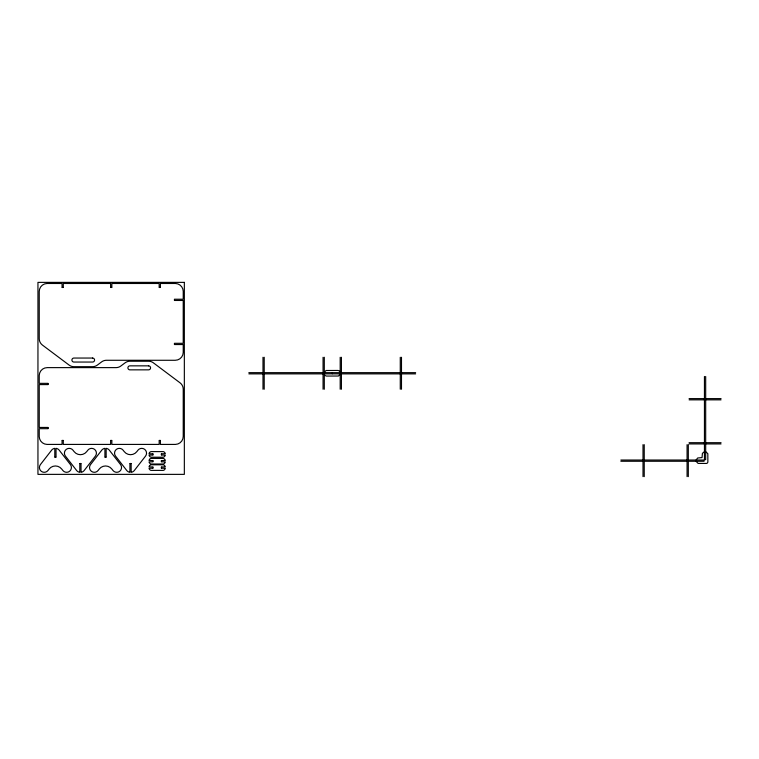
<?xml version="1.0" encoding="UTF-8"?>
<svg xmlns="http://www.w3.org/2000/svg" width="759" height="759" viewBox="0 0 759 759"><rect width="100%" height="100%" fill="white"/><g stroke="black" fill="none" stroke-linecap="round" stroke-linejoin="round"><path stroke-width="1.14" d="M324.121 372.546L326.076 370.496L338.04 370.458L339.491 371.037L340.355 372.546M340.355 373.978L338.41 376.028L326.436 376.066L324.985 375.496L324.121 373.978M696.136 459.926L697.711 457.981L702.047 457.601L702.407 453.332L704.352 451.747M149.608 452.497L150.073 452.051A2.163 2.163 0 0 1 151.364 451.605L162.957 451.614A2.135 2.135 0 0 1 164.067 451.928L164.845 452.677A3.008 3.008 0 0 1 165.282 453.692L161.363 453.797M149.608 459.299L150.073 458.844A2.163 2.163 0 0 1 151.364 458.408L162.957 458.408A2.135 2.135 0 0 1 164.067 458.73L164.845 459.48A3.008 3.008 0 0 1 165.282 460.495L161.363 460.59M149.608 465.675L150.073 465.22A2.163 2.163 0 0 1 151.364 464.783L162.957 464.783A2.135 2.135 0 0 1 164.067 465.106L164.845 465.855A3.008 3.008 0 0 1 165.282 466.87L161.363 466.975M62.304 287.481L63.054 287.481M110.861 287.481L111.611 287.481M159.418 287.481L160.168 287.481M174.428 299.226L183.232 299.226L183.232 291.228A7.998 7.998 0 0 0 175.49 283.486L160.405 283.486L160.405 287.481M174.428 300.46L183.223 300.46L183.232 343.305L174.428 343.305M174.428 344.539L183.232 344.539L183.232 352.537A7.998 7.998 0 0 1 175.234 360.278L106.44 360.278A7.998 7.998 0 0 0 101.64 361.882L97.37 365.079A7.998 7.998 0 0 1 92.57 366.682L73.908 366.682A7.998 7.998 0 0 1 69.107 365.079L42.438 345.079A7.998 7.998 0 0 1 39.24 338.675L39.24 291.484A7.998 7.998 0 0 1 46.982 283.486L62.058 283.486L62.058 287.481M248.848 372.66L332.034 372.66L332.034 373.874L248.848 373.874M415.638 372.66L332.442 372.66L332.442 373.874L415.638 373.874M262.993 372.887L264.208 372.887M48.045 383.361L39.24 383.361L39.24 375.363A7.998 7.998 0 0 1 47.238 367.622L116.032 367.622A7.998 7.998 0 0 0 120.833 366.018L125.102 362.821A7.998 7.998 0 0 1 129.903 361.227L148.565 361.227A7.998 7.998 0 0 1 153.365 362.821L180.035 382.821A7.998 7.998 0 0 1 183.232 389.225L183.232 436.416A7.998 7.998 0 0 1 175.49 444.413L160.405 444.413L160.405 440.419M48.045 384.595L39.24 384.595L39.25 427.44L48.045 427.44M689.087 398.617L721.05 398.617M689.087 399.851L721.05 399.851M48.045 428.674L39.24 428.674L39.24 436.672A7.998 7.998 0 0 0 46.982 444.413L62.058 444.413L62.058 440.419M62.304 440.419L63.054 440.419M110.861 440.419L111.611 440.419M159.418 440.419L160.168 440.419M689.087 442.696L721.05 442.696M689.087 443.93L721.05 443.93M152.957 453.797L149.039 453.797A2.96 2.96 0 0 1 149.608 452.497M152.957 455.03L149.039 455.134A3.008 3.008 0 0 0 149.476 456.15L150.254 456.899A2.135 2.135 0 0 0 151.364 457.212L162.957 457.212A2.163 2.163 0 0 0 164.238 456.776L164.712 456.32A2.96 2.96 0 0 0 165.282 455.134L161.363 455.03M55.037 457.155L55.786 457.155M105.169 457.155L105.918 457.155M620.862 460.03L704.048 460.03L704.048 461.254L620.862 461.254M152.957 460.59L149.039 460.495A2.96 2.96 0 0 1 149.608 459.299M152.957 461.823L149.039 461.927A3.008 3.008 0 0 0 149.476 462.943L150.254 463.692A2.135 2.135 0 0 0 151.364 464.015L162.957 464.005A2.163 2.163 0 0 0 164.238 463.569L164.712 463.123A2.96 2.96 0 0 0 165.282 461.927L161.363 461.823M80.037 463.502L80.786 463.502M130.168 463.502L130.918 463.502M152.957 466.975L149.039 466.87A2.96 2.96 0 0 1 149.608 465.675M152.957 468.199L149.039 468.303A3.008 3.008 0 0 0 149.476 469.318L150.254 470.068A2.135 2.135 0 0 0 151.364 470.39L162.957 470.39A2.163 2.163 0 0 0 164.238 469.944L164.712 469.498A2.96 2.96 0 0 0 165.282 468.303L161.363 468.199M705.785 451.747L707.834 453.702L707.862 461.842A1.603 1.603 0 0 1 706.268 463.445L698.09 463.407L696.136 461.358M705.68 376.473L705.68 459.66L704.447 459.66L704.447 376.473M688.309 444.66L688.309 460.637M688.309 461.092L688.309 476.624M687.075 444.66L687.075 460.637M687.075 461.092L687.075 476.624M644.23 444.66L644.23 460.637M644.23 461.092L644.23 476.624M643.006 444.66L643.006 460.637M643.006 461.092L643.006 476.624M401.483 357.28L401.483 373.267M401.483 373.808L401.483 389.244M400.268 357.28L400.268 373.267M400.268 373.808L400.268 389.244M341.408 357.28L341.408 373.267M341.408 373.808L341.408 389.244M340.193 357.28L340.193 372.65M340.193 373.883L340.193 389.244M324.292 357.28L324.292 372.65M324.292 373.883L324.292 389.244M323.068 357.28L323.068 373.267M323.068 373.808L323.068 389.244M264.208 357.28L264.208 373.267M264.208 373.808L264.208 389.244M262.993 357.28L262.993 373.267M262.993 373.808L262.993 389.244M174.428 299.463L174.428 300.213M174.428 343.542L174.428 344.292M161.363 454.034L161.363 454.793M161.363 460.836L161.363 461.586M161.363 467.212L161.363 467.961M159.172 287.481L159.172 283.486L111.848 283.486L111.848 287.481M159.172 440.419L159.172 444.413L111.848 444.413L111.848 440.419M152.957 454.034L152.957 454.793M152.957 460.836L152.957 461.586M152.957 467.212L152.957 467.961M131.155 463.502L131.155 472.307A4.801 4.801 0 0 0 134.334 470.495L145.529 456.102A4.801 4.801 0 0 0 144.684 449.366A4.801 4.801 0 0 0 137.948 450.201L136.857 451.614A7.998 7.998 0 0 1 124.229 451.614L123.129 450.201A4.801 4.801 0 0 0 116.393 449.366A4.801 4.801 0 0 0 115.558 456.102L126.753 470.495A4.801 4.801 0 0 0 129.922 472.307L129.922 463.502M110.615 287.481L110.615 283.486L63.291 283.486L63.291 287.481M110.615 440.419L110.615 444.413L63.291 444.413L63.291 440.419M106.156 457.155L106.156 448.351A4.801 4.801 0 0 1 109.334 450.163L120.529 464.565A4.801 4.801 0 0 1 119.685 471.301A4.801 4.801 0 0 1 112.949 470.457L111.858 469.053A7.998 7.998 0 0 0 99.23 469.053L98.129 470.457A4.801 4.801 0 0 1 91.393 471.301A4.801 4.801 0 0 1 90.549 464.565L101.753 450.163A4.801 4.801 0 0 1 104.922 448.351L104.922 457.155M81.033 463.502L81.033 472.307A4.801 4.801 0 0 0 84.202 470.495L95.406 456.102A4.801 4.801 0 0 0 94.562 449.366A4.801 4.801 0 0 0 87.826 450.201L86.725 451.614A7.998 7.998 0 0 1 74.097 451.614L73.006 450.201A4.801 4.801 0 0 0 66.27 449.366A4.801 4.801 0 0 0 65.426 456.102L76.621 470.495A4.801 4.801 0 0 0 79.799 472.307L79.799 463.502M56.033 457.155L56.033 448.351A4.801 4.801 0 0 1 59.202 450.163L70.397 464.565A4.801 4.801 0 0 1 69.562 471.301A4.801 4.801 0 0 1 62.826 470.457L61.726 469.053A7.998 7.998 0 0 0 49.098 469.053L48.007 470.457A4.801 4.801 0 0 1 41.271 471.301A4.801 4.801 0 0 1 40.426 464.565L51.621 450.163A4.801 4.801 0 0 1 54.8 448.351L54.8 457.155M48.045 383.608L48.045 384.358M48.045 427.687L48.045 428.437M184.342 282.376L37.95 282.376L37.95 474.366L184.342 474.366L184.342 282.376M92.57 358.049L73.908 358.049A2.002 2.002 0 0 0 71.906 360.051A2.002 2.002 0 0 0 73.908 362.052L92.57 362.052A2.002 2.002 0 0 0 94.571 360.051A2.002 2.002 0 0 0 92.57 358.049M148.565 365.847L129.903 365.847A2.002 2.002 0 0 0 127.901 367.849A2.002 2.002 0 0 0 129.903 369.851L148.565 369.851A2.002 2.002 0 0 0 150.567 367.849A2.002 2.002 0 0 0 148.565 365.847"/></g></svg>
